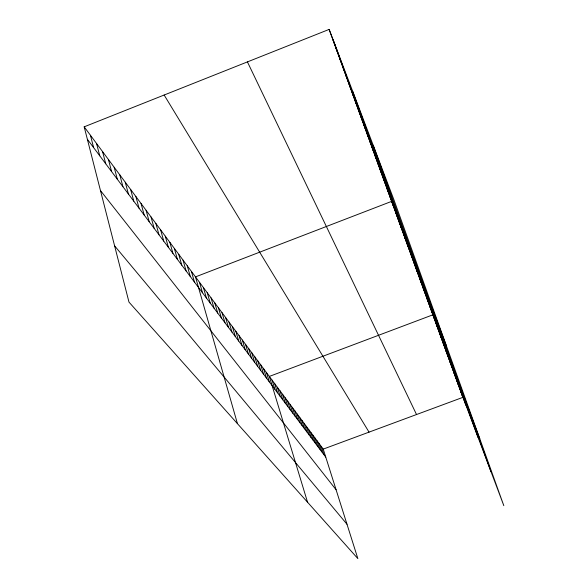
<?xml version="1.0" encoding="UTF-8"?>
<svg xmlns="http://www.w3.org/2000/svg" width="588" height="588" viewBox="0 0 588 588"><rect width="100%" height="100%" fill="white"/><g stroke="black" fill="none" stroke-linecap="round" stroke-linejoin="round"><path stroke-width="0.88" d="M84.18 126.832L323.231 449.107L357.857 558.6L128.985 302.114L84.18 126.832L329.14 29.4L394.019 200.067L503.82 505.665L460.654 391.16M323.231 449.107L462.903 397.348L329.14 29.4M114.609 245.865L346.993 524.246M100.467 190.563L336.086 489.76M87.362 139.282L325.767 457.126M164.148 95.028L369.043 432.129M247.43 61.902L416.532 414.533M332.676 39.117L337.24 51.141M336.123 48.613L340.658 60.549M339.496 57.896L344.002 69.744M342.797 66.966L347.265 78.733M346.023 75.837L350.455 87.516M349.176 84.518L353.579 96.116M352.263 93.007L356.637 104.524M355.284 101.312L359.621 112.749M358.239 109.449L362.546 120.797M361.135 117.409L365.413 128.676M363.972 125.207L368.213 136.394M366.743 132.837L370.962 143.95M369.462 140.319L373.652 151.359M372.13 147.647L376.283 158.606M374.74 154.835L378.87 165.713M377.298 161.876L381.399 172.681M379.811 168.778L383.883 179.509M382.274 175.547L388.697 192.776M387.051 188.704L391.042 199.222M389.374 195.091L393.335 205.543M446.27 345.479L391.659 201.368L195.488 276.889L237.442 423.654M396.091 213.569L399.972 223.808M398.252 219.5L402.104 229.673M400.369 225.329L406.249 241.095M404.493 236.677L408.27 246.651M406.499 242.197L412.203 257.471M410.417 252.965L416.003 267.93M414.195 263.365L417.855 273.023M416.039 268.437L421.464 282.953M419.634 278.322L424.955 292.559M423.11 287.885L428.329 301.857M426.476 297.153L431.599 310.861M429.74 306.12L434.767 319.578M479.837 438.905L432.9 314.815L269.319 376.43L307.553 502.225M435.921 323.121L442.183 339.996M440.287 335.123L444.991 347.721M443.087 342.841L447.718 355.226M445.814 350.33L451.665 366.081M449.761 361.179L455.443 376.489M453.539 371.587L459.074 386.478M457.17 381.568L462.558 396.062M352.712 91.397L478.095 437.553M333.741 41.505L465.902 405.279M373.182 145.251L490.98 471.672M321.224 446.395L323.767 454.458M319.188 443.653L321.739 451.76M317.123 440.868L319.688 449.019M315.028 438.053L317.608 446.248M312.912 435.194L315.499 443.44M310.765 432.305L313.367 440.588M308.59 429.372L311.199 437.707M306.385 426.396L309.001 434.782M304.15 423.382L306.782 431.812M301.887 420.332L304.525 428.806M299.586 417.23L302.239 425.756M297.256 414.092L299.917 422.669M294.897 410.909L297.572 419.531M292.501 407.682L295.183 416.355M290.075 404.404L292.765 413.129M287.606 401.082L290.31 409.858M285.106 397.716L287.826 406.543M282.571 394.298L285.298 403.177M279.998 390.829L282.74 399.759M277.389 387.308L280.138 396.29M274.736 383.736L277.499 392.777M272.053 380.105L274.816 389.205M266.504 372.638L269.297 381.847M263.652 368.786L266.452 378.055M260.749 364.876L263.564 374.196M257.801 360.9L260.631 370.286M254.81 356.865L257.647 366.309M251.767 352.763L254.619 362.267M248.673 348.596L251.539 358.166M245.534 344.362L248.408 353.991M242.344 340.062L245.225 349.75M239.096 335.682L241.991 345.435M235.795 331.235L238.699 341.047M232.444 326.707L235.354 336.593M229.026 322.106L231.951 332.058M225.557 317.432L228.497 327.442M222.021 312.669L224.976 322.753M218.435 307.825L221.389 317.976M214.774 302.894L217.744 313.117M211.055 297.881L214.039 308.171M207.27 292.773L210.261 303.136M203.411 287.576L206.417 298.006M199.486 282.284L202.5 292.787M191.416 271.399L194.444 282.049M187.263 265.805L190.306 276.536M183.037 260.109L186.087 270.914M178.73 254.303L181.795 265.181M174.335 248.379L177.407 259.337M169.858 242.344L172.938 253.384M165.294 236.192L168.388 247.305M160.642 229.915L163.736 241.109M155.886 223.514L158.995 234.788M151.042 216.979L154.159 228.342M146.096 210.313L149.227 221.764M141.054 203.507L144.185 215.039M135.901 196.561L139.04 208.181M130.639 189.468L133.785 201.177M125.266 182.229L128.419 194.025M119.776 174.827L122.936 186.712M114.168 167.264L117.328 179.237M108.435 159.532L111.602 171.6M102.569 151.631L105.744 163.795M96.579 143.553L99.754 155.813M90.449 135.291L93.632 147.639"/></g></svg>
